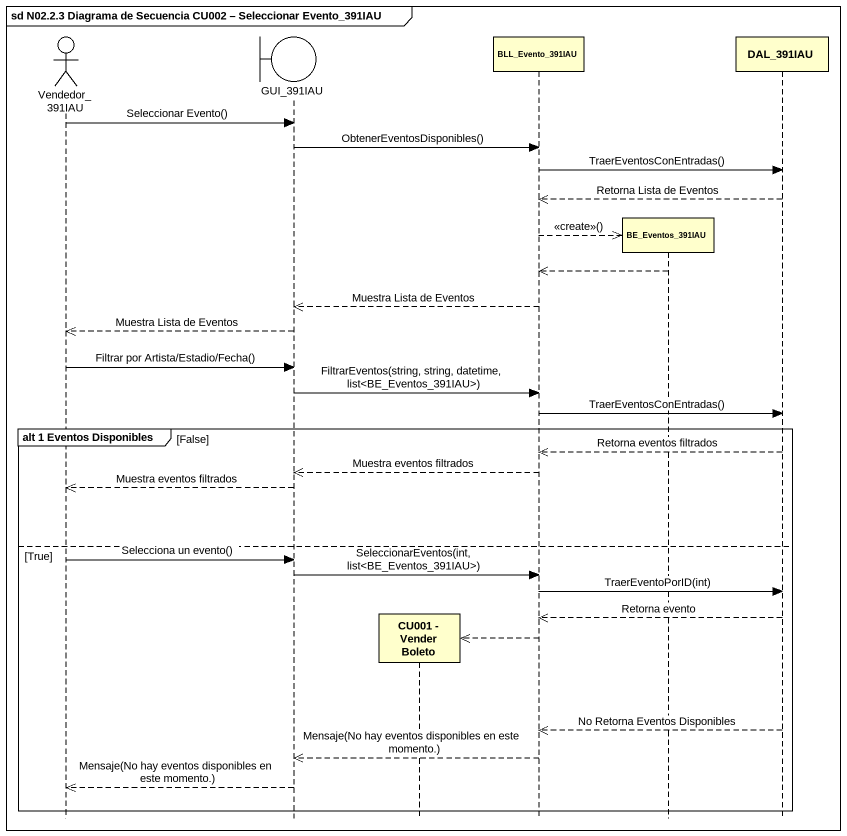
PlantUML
@startuml
mainframe sd N02.2.3 Diagrama de Secuencia CU002 – Seleccionar Evento_391IAU
hide footbox
actor Vendedor_391IAU
boundary GUI_391IAU
participant "CU001 - Vender Boleto" as CU001_Vender_Boleto
participant BLL_Evento_391IAU
participant BE_Eventos_391IAU
participant DAL_391IAU

Vendedor_391IAU -> GUI_391IAU : Seleccionar Evento()
GUI_391IAU -> BLL_Evento_391IAU : ObtenerEventosDisponibles()
BLL_Evento_391IAU -> DAL_391IAU : TraerEventosConEntradas()
DAL_391IAU -->> BLL_Evento_391IAU : Retorna Lista de Eventos
BLL_Evento_391IAU -->> BE_Eventos_391IAU ** : <<create>>()
BE_Eventos_391IAU -->> BLL_Evento_391IAU
BLL_Evento_391IAU -->> GUI_391IAU : Muestra Lista de Eventos
GUI_391IAU -->> Vendedor_391IAU : Muestra Lista de Eventos
Vendedor_391IAU -> GUI_391IAU : Filtrar por Artista/Estadio/Fecha()
GUI_391IAU -> BLL_Evento_391IAU : FiltrarEventos(string, string, datetime, list<BE_Eventos_391IAU>)
BLL_Evento_391IAU -> DAL_391IAU : TraerEventosConEntradas()
group alt 1 Eventos Disponibles [False]
  DAL_391IAU -->> BLL_Evento_391IAU : Retorna eventos filtrados
  BLL_Evento_391IAU -->> GUI_391IAU : Muestra eventos filtrados
  GUI_391IAU -->> Vendedor_391IAU : Muestra eventos filtrados
else True
  Vendedor_391IAU -> GUI_391IAU : Selecciona un evento()
  GUI_391IAU -> BLL_Evento_391IAU : SeleccionarEventos(int, list<BE_Eventos_391IAU>)
  BLL_Evento_391IAU -> DAL_391IAU : TraerEventoPorID(int)
  DAL_391IAU -->> BLL_Evento_391IAU : Retorna evento
  BLL_Evento_391IAU -->> CU001_Vender_Boleto **
  DAL_391IAU -->> BLL_Evento_391IAU : No Retorna Eventos Disponibles
  BLL_Evento_391IAU -->> GUI_391IAU : Mensaje(No hay eventos disponibles en este momento.)
  GUI_391IAU -->> Vendedor_391IAU : Mensaje(No hay eventos disponibles en este momento.)
end
@enduml
